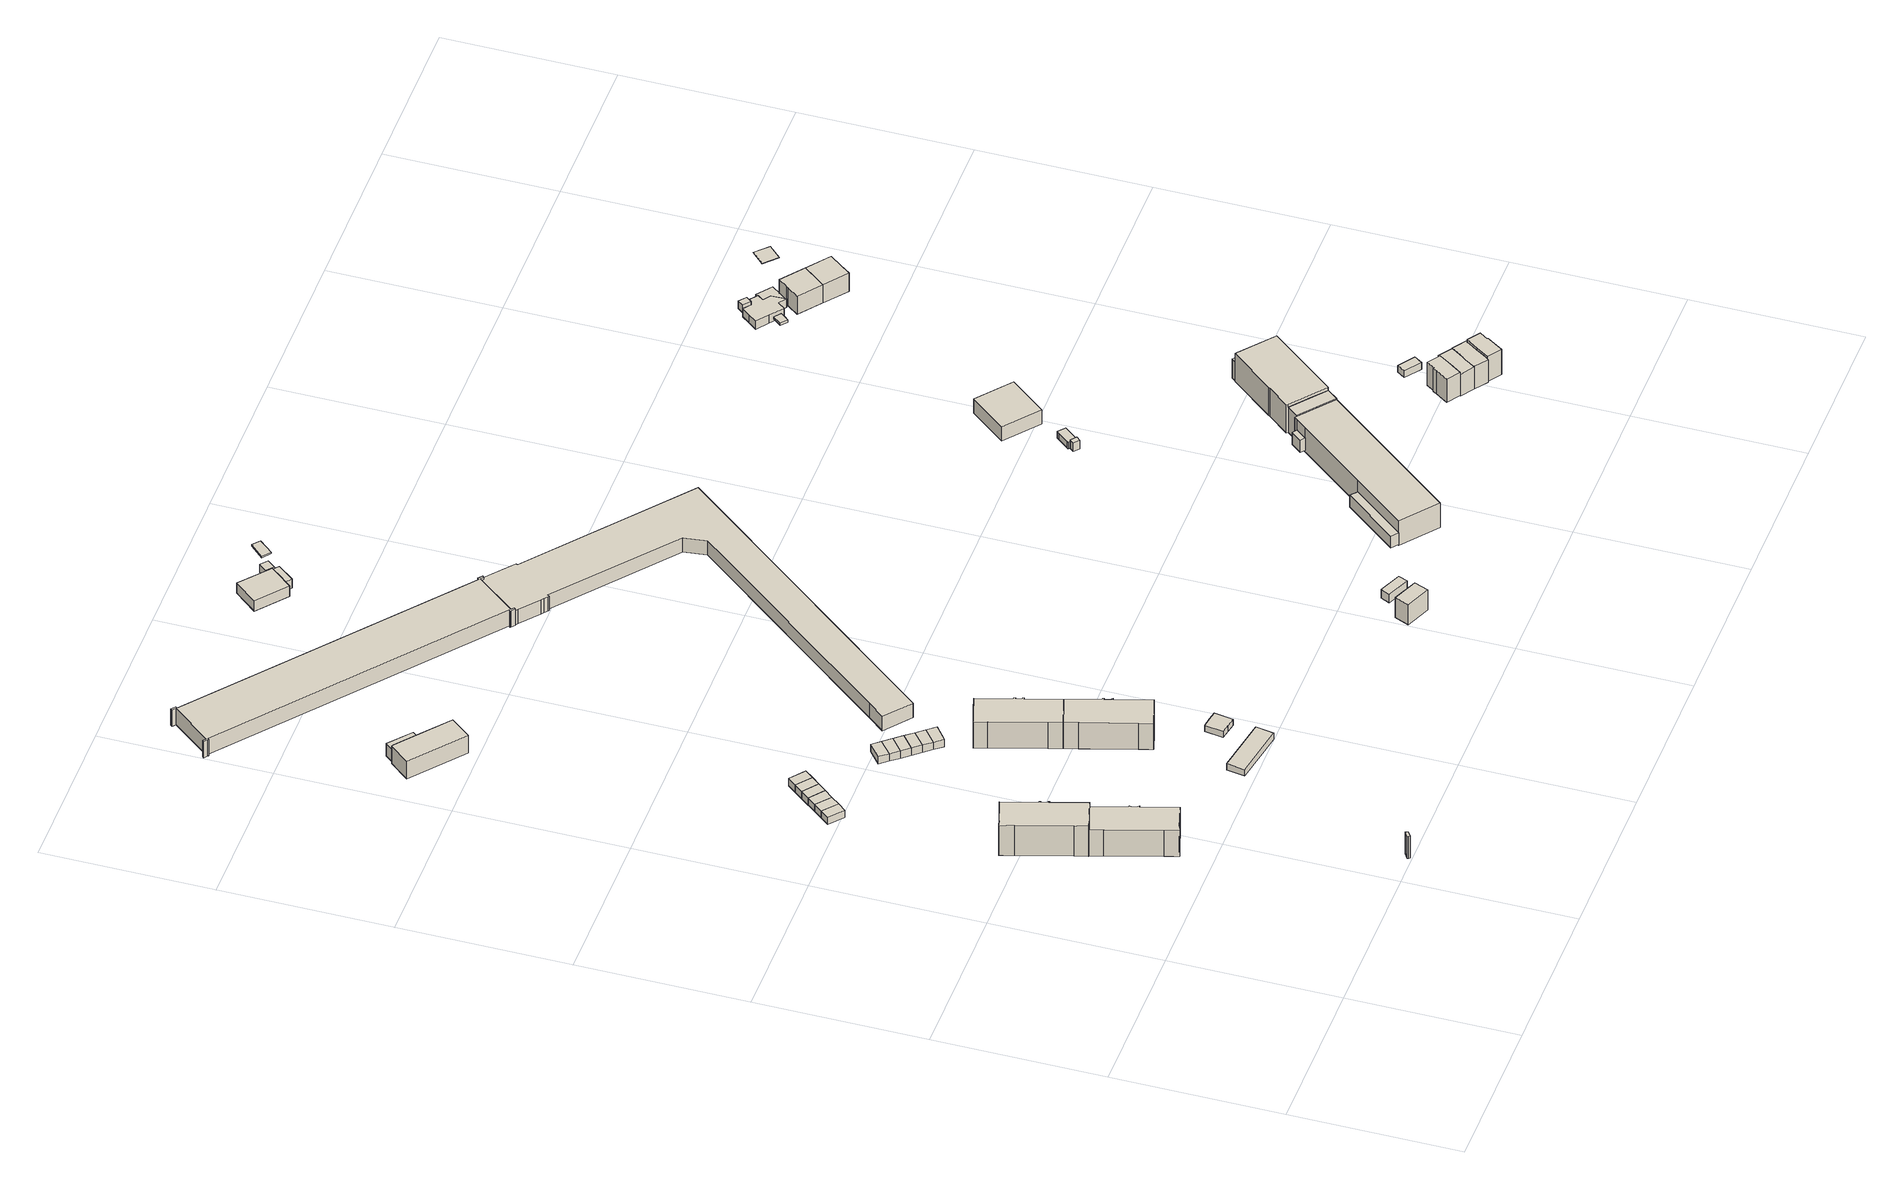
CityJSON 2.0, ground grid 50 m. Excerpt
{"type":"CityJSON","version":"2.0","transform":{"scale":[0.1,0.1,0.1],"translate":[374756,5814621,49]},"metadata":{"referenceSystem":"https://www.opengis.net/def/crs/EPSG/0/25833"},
"CityObjects":{
"building1":{"type":"Building","attributes":{"Gemeindeschluessel":"11000005","BezugspunktDach":"2200","function":"51009_1610","measuredHeight":7.59,"storeysAboveGround":0},"address":[{"country":"Germany","locality":"Berlin"}],"geometry":[{"type":"Solid","lod":"1","boundaries":[[[[0,1,2,3,4,5]],[[6,7,8,9,10,11]],[[6,11,5,4]],[[7,6,4,3]],[[8,7,3,2]],[[9,8,2,1]],[[10,9,1,0]],[[11,10,0,5]]]]}]},
"building2":{"type":"Building","attributes":{"Gemeindeschluessel":"11000005","BezugspunktDach":"2200","function":"31001_1010","measuredHeight":10.54,"storeysAboveGround":2},"address":[{"country":"Germany","locality":"Berlin","thoroughfareNumber":"19","thoroughfareName":"Am Waldkiefernweg"}],"geometry":[{"type":"Solid","lod":"1","boundaries":[[[[12,13,14,15,16,17,18,19,20,21,22,23,24,25,26,27,28,29]],[[30,31,32,33,34,35,36,37,38,39,40,41,42,43,44,45,46,47]],[[30,47,29,28]],[[31,30,28,27]],[[32,31,27,26]],[[33,32,26,25]],[[34,33,25,24]],[[35,34,24,23]],[[36,35,23,22]],[[37,36,22,21]],[[38,37,21,20]],[[39,38,20,19]],[[40,39,19,18]],[[41,40,18,17]],[[42,41,17,16]],[[43,42,16,15]],[[44,43,15,14]],[[45,44,14,13]],[[46,45,13,12]],[[47,46,12,29]]]]}]},
"building3":{"type":"Building","attributes":{"Gemeindeschluessel":"11000005","BezugspunktDach":"2200","function":"31001_1010","measuredHeight":10.46,"storeysAboveGround":2},"address":[{"country":"Germany","locality":"Berlin","thoroughfareNumber":"17","thoroughfareName":"Am Waldkiefernweg"}],"geometry":[{"type":"Solid","lod":"1","boundaries":[[[[48,49,50,51,52,53,54,55,56,57,58,59,60,61,62,63,64,65]],[[66,67,68,69,70,71,72,73,74,75,76,77,78,79,80,81,82,83]],[[66,83,65,64]],[[67,66,64,63]],[[68,67,63,62]],[[69,68,62,61]],[[70,69,61,60]],[[71,70,60,59]],[[72,71,59,58]],[[73,72,58,57]],[[74,73,57,56]],[[75,74,56,55]],[[76,75,55,54]],[[77,76,54,53]],[[78,77,53,52]],[[79,78,52,51]],[[80,79,51,50]],[[81,80,50,49]],[[82,81,49,48]],[[83,82,48,65]]]]}]},
"building4":{"type":"Building","attributes":{"Gemeindeschluessel":"11000005","BezugspunktDach":"2200","function":"51009_1610","measuredHeight":3,"storeysAboveGround":0},"address":[{"country":"Germany","locality":"Berlin"}],"geometry":[{"type":"Solid","lod":"1","boundaries":[[[[84,85,86,87,88,89]],[[90,91,92,93,94,95]],[[90,95,89,88]],[[91,90,88,87]],[[92,91,87,86]],[[93,92,86,85]],[[94,93,85,84]],[[95,94,84,89]]]]}]},
"building5":{"type":"Building","attributes":{"Gemeindeschluessel":"11000005","BezugspunktDach":"2200","function":"51009_1610","measuredHeight":7.8,"storeysAboveGround":0},"address":[{"country":"Germany","locality":"Berlin"}],"geometry":[{"type":"Solid","lod":"1","boundaries":[[[[96,97,98,99,100,101]],[[102,103,104,105,106,107]],[[102,107,101,100]],[[103,102,100,99]],[[104,103,99,98]],[[105,104,98,97]],[[106,105,97,96]],[[107,106,96,101]]]]}]},
"building6":{"type":"Building","attributes":{"Gemeindeschluessel":"11000005","BezugspunktDach":"2200","function":"31001_2463","measuredHeight":2.5,"storeysAboveGround":1},"address":[{"country":"Germany","locality":"Berlin","thoroughfareNumber":"15 (6)","thoroughfareName":"An den Parkbäumen"}],"geometry":[{"type":"Solid","lod":"1","boundaries":[[[[108,109,110,111]],[[112,113,114,115]],[[112,115,111,110]],[[113,112,110,109]],[[114,113,109,108]],[[115,114,108,111]]]]}]},
"building7":{"type":"Building","attributes":{"Gemeindeschluessel":"11000005","BezugspunktDach":"2200","function":"31001_2463","measuredHeight":2.55,"storeysAboveGround":1},"address":[{"country":"Germany","locality":"Berlin","thoroughfareNumber":"15 (5)","thoroughfareName":"An den Parkbäumen"}],"geometry":[{"type":"Solid","lod":"1","boundaries":[[[[109,116,117,110]],[[118,119,113,112]],[[118,112,110,117]],[[119,118,117,116]],[[113,119,116,109]],[[112,113,109,110]]]]}]},
"building8":{"type":"Building","attributes":{"Gemeindeschluessel":"11000005","BezugspunktDach":"2200","function":"31001_2463","measuredHeight":2.57,"storeysAboveGround":1},"address":[{"country":"Germany","locality":"Berlin","thoroughfareNumber":"15 (4)","thoroughfareName":"An den Parkbäumen"}],"geometry":[{"type":"Solid","lod":"1","boundaries":[[[[116,120,121,117]],[[122,123,119,118]],[[122,118,117,121]],[[123,122,121,120]],[[119,123,120,116]],[[118,119,116,117]]]]}]},
"building9":{"type":"Building","attributes":{"Gemeindeschluessel":"11000005","BezugspunktDach":"2200","function":"31001_2463","measuredHeight":2.59,"storeysAboveGround":1},"address":[{"country":"Germany","locality":"Berlin","thoroughfareNumber":"15 (3)","thoroughfareName":"An den Parkbäumen"}],"geometry":[{"type":"Solid","lod":"1","boundaries":[[[[120,124,125,121]],[[126,127,128,129]],[[126,129,121,125]],[[127,126,125,124]],[[128,127,124,120]],[[129,128,120,121]]]]}]},
"building10":{"type":"Building","attributes":{"Gemeindeschluessel":"11000005","BezugspunktDach":"2200","function":"31001_2463","measuredHeight":2.62,"storeysAboveGround":1},"address":[{"country":"Germany","locality":"Berlin","thoroughfareNumber":"15 (2)","thoroughfareName":"An den Parkbäumen"}],"geometry":[{"type":"Solid","lod":"1","boundaries":[[[[124,130,131,125]],[[132,133,127,126]],[[132,126,125,131]],[[133,132,131,130]],[[127,133,130,124]],[[126,127,124,125]]]]}]},
"building11":{"type":"Building","attributes":{"Gemeindeschluessel":"11000005","BezugspunktDach":"2200","function":"31001_2463","measuredHeight":2.6,"storeysAboveGround":1},"address":[{"country":"Germany","locality":"Berlin","thoroughfareNumber":"15 (1)","thoroughfareName":"An den Parkbäumen"}],"geometry":[{"type":"Solid","lod":"1","boundaries":[[[[130,134,135,131]],[[136,137,133,132]],[[136,132,131,135]],[[137,136,135,134]],[[133,137,134,130]],[[132,133,130,131]]]]}]},
"building12":{"type":"Building","attributes":{"Gemeindeschluessel":"11000005","BezugspunktDach":"2200","function":"31001_2200","measuredHeight":6.37,"storeysAboveGround":1},"address":[{"country":"Germany","locality":"Berlin","thoroughfareNumber":"182 (98)","thoroughfareName":"Kladower Damm"}],"geometry":[{"type":"Solid","lod":"1","boundaries":[[[[138,139,140,141,142,143]],[[144,145,146,147,148,149]],[[144,149,143,142]],[[145,144,142,141]],[[146,145,141,140]],[[147,146,140,139]],[[148,147,139,138]],[[149,148,138,143]]]]}]},
"building13":{"type":"Building","attributes":{"Gemeindeschluessel":"11000005","BezugspunktDach":"2200","function":"31001_2120","measuredHeight":4.33,"storeysAboveGround":1},"address":[{"country":"Germany","locality":"Berlin","thoroughfareNumber":"182 (99)","thoroughfareName":"Kladower Damm"}],"geometry":[{"type":"Solid","lod":"1","boundaries":[[[[150,151,152,153]],[[154,155,146,145]],[[154,145,153,152]],[[155,154,152,151]],[[146,155,151,150]],[[145,146,150,153]]]]}]},
"building14":{"type":"Building","attributes":{"Gemeindeschluessel":"11000005","BezugspunktDach":"2200","function":"31001_2463","measuredHeight":2.64,"storeysAboveGround":1},"address":[{"country":"Germany","locality":"Berlin","thoroughfareNumber":"24 (5)","thoroughfareName":"Am Waldkiefernweg"}],"geometry":[{"type":"Solid","lod":"1","boundaries":[[[[156,157,158,159]],[[160,161,162,163]],[[160,163,159,158]],[[161,160,158,157]],[[162,161,157,156]],[[163,162,156,159]]]]}]},
"building15":{"type":"Building","attributes":{"Gemeindeschluessel":"11000005","BezugspunktDach":"2200","function":"31001_2463","measuredHeight":2.61,"storeysAboveGround":1},"address":[{"country":"Germany","locality":"Berlin","thoroughfareNumber":"24 (4)","thoroughfareName":"Am Waldkiefernweg"}],"geometry":[{"type":"Solid","lod":"1","boundaries":[[[[164,165,157,156]],[[161,166,167,162]],[[161,162,156,157]],[[166,161,157,165]],[[167,166,165,164]],[[162,167,164,156]]]]}]},
"building16":{"type":"Building","attributes":{"Gemeindeschluessel":"11000005","BezugspunktDach":"2200","function":"31001_2463","measuredHeight":2.5,"storeysAboveGround":1},"address":[{"country":"Germany","locality":"Berlin","thoroughfareNumber":"22 (1)","thoroughfareName":"Am Waldkiefernweg"}],"geometry":[{"type":"Solid","lod":"1","boundaries":[[[[168,169,170,171,172]],[[173,174,175,176,177]],[[173,177,172,171]],[[174,173,171,170]],[[175,174,170,169]],[[176,175,169,168]],[[177,176,168,172]]]]}]},
"building17":{"type":"Building","attributes":{"Gemeindeschluessel":"11000005","BezugspunktDach":"2200","function":"31001_2463","measuredHeight":2.6,"storeysAboveGround":1},"address":[{"country":"Germany","locality":"Berlin","thoroughfareNumber":"24 (3)","thoroughfareName":"Am Waldkiefernweg"}],"geometry":[{"type":"Solid","lod":"1","boundaries":[[[[178,179,165,164]],[[166,180,181,167]],[[166,167,164,165]],[[180,166,165,179]],[[181,180,179,178]],[[167,181,178,164]]]]}]},
"building18":{"type":"Building","attributes":{"Gemeindeschluessel":"11000005","BezugspunktDach":"2200","function":"31001_2463","measuredHeight":2.65,"storeysAboveGround":1},"address":[{"country":"Germany","locality":"Berlin","thoroughfareNumber":"24 (2)","thoroughfareName":"Am Waldkiefernweg"}],"geometry":[{"type":"Solid","lod":"1","boundaries":[[[[182,183,179,178]],[[180,184,185,181]],[[180,181,178,179]],[[184,180,179,183]],[[185,184,183,182]],[[181,185,182,178]]]]}]},
"building19":{"type":"Building","attributes":{"Gemeindeschluessel":"11000005","BezugspunktDach":"2200","function":"31001_2463","measuredHeight":2.6,"storeysAboveGround":1},"address":[{"country":"Germany","locality":"Berlin","thoroughfareNumber":"24 (1)","thoroughfareName":"Am Waldkiefernweg"}],"geometry":[{"type":"Solid","lod":"1","boundaries":[[[[186,187,183,182]],[[184,188,189,185]],[[184,185,182,183]],[[188,184,183,187]],[[189,188,187,186]],[[185,189,186,182]]]]}]},
"building20":{"type":"Building","attributes":{"Gemeindeschluessel":"11000005","BezugspunktDach":"2200","function":"31001_2463","measuredHeight":2.63,"storeysAboveGround":1},"address":[{"country":"Germany","locality":"Berlin","thoroughfareNumber":"24 (6)","thoroughfareName":"Am Waldkiefernweg"}],"geometry":[{"type":"Solid","lod":"1","boundaries":[[[[190,191,187,186]],[[188,192,193,189]],[[188,189,186,187]],[[192,188,187,191]],[[193,192,191,190]],[[189,193,190,186]]]]}]},
"building21":{"type":"Building","attributes":{"Gemeindeschluessel":"11000005","BezugspunktDach":"2200","function":"31001_1010","measuredHeight":10.61,"storeysAboveGround":2},"address":[{"country":"Germany","locality":"Berlin","thoroughfareNumber":"24","thoroughfareName":"Am Waldkiefernweg"}],"geometry":[{"type":"Solid","lod":"1","boundaries":[[[[194,195,196,197,198,199,200,201,202,203,204,205,206,207,208,209,210,211]],[[212,213,214,215,216,217,218,219,220,221,222,223,224,225,226,227,228,229]],[[212,229,211,210]],[[213,212,210,209]],[[214,213,209,208]],[[215,214,208,207]],[[216,215,207,206]],[[217,216,206,205]],[[218,217,205,204]],[[219,218,204,203]],[[220,219,203,202]],[[221,220,202,201]],[[222,221,201,200]],[[223,222,200,199]],[[224,223,199,198]],[[225,224,198,197]],[[226,225,197,196]],[[227,226,196,195]],[[228,227,195,194]],[[229,228,194,211]]]]}]},
"building22":{"type":"Building","attributes":{"Gemeindeschluessel":"11000005","BezugspunktDach":"2200","function":"31001_1010","measuredHeight":10.56,"storeysAboveGround":2},"address":[{"country":"Germany","locality":"Berlin","thoroughfareNumber":"22","thoroughfareName":"Am Waldkiefernweg"}],"geometry":[{"type":"Solid","lod":"1","boundaries":[[[[230,231,232,233,234,235,236,237,238,239,240,241,242,243,199,198,197,196]],[[225,224,223,244,245,246,247,248,249,250,251,252,253,254,255,256,257,226]],[[225,226,196,197]],[[224,225,197,198]],[[223,224,198,199]],[[244,223,199,243]],[[245,244,243,242]],[[246,245,242,241]],[[247,246,241,240]],[[248,247,240,239]],[[249,248,239,238]],[[250,249,238,237]],[[251,250,237,236]],[[252,251,236,235]],[[253,252,235,234]],[[254,253,234,233]],[[255,254,233,232]],[[256,255,232,231]],[[257,256,231,230]],[[226,257,230,196]]]]}]},
"building23":{"type":"Building","attributes":{"Gemeindeschluessel":"11000005","BezugspunktDach":"2200","function":"31001_2463","measuredHeight":2.46,"storeysAboveGround":1},"address":[{"country":"Germany","locality":"Berlin","thoroughfareNumber":"22 (2)","thoroughfareName":"Am Waldkiefernweg"}],"geometry":[{"type":"Solid","lod":"1","boundaries":[[[[258,259,260,261,262,263]],[[264,265,266,267,268,269]],[[264,269,263,262]],[[265,264,262,261]],[[266,265,261,260]],[[267,266,260,259]],[[268,267,259,258]],[[269,268,258,263]]]]}]},
"building24":{"type":"Building","attributes":{"Gemeindeschluessel":"11000005","BezugspunktDach":"2200","function":"51009_1610","measuredHeight":7.56,"storeysAboveGround":0},"address":[{"country":"Germany","locality":"Berlin"}],"geometry":[{"type":"Solid","lod":"1","boundaries":[[[[270,271,272,273,274,275]],[[276,277,278,279,280,281]],[[276,281,275,274]],[[277,276,274,273]],[[278,277,273,272]],[[279,278,272,271]],[[280,279,271,270]],[[281,280,270,275]]]]}]},
"building25":{"type":"Building","attributes":{"Gemeindeschluessel":"11000005","BezugspunktDach":"2200","function":"51009_1610","measuredHeight":7.81,"storeysAboveGround":0},"address":[{"country":"Germany","locality":"Berlin"}],"geometry":[{"type":"Solid","lod":"1","boundaries":[[[[282,283,284,285,286,287]],[[288,289,290,291,292,293]],[[288,293,287,286]],[[289,288,286,285]],[[290,289,285,284]],[[291,290,284,283]],[[292,291,283,282]],[[293,292,282,287]]]]}]},
"building26":{"type":"Building","attributes":{"Gemeindeschluessel":"11000005","BezugspunktDach":"2200","function":"31001_2463","measuredHeight":5.67,"storeysAboveGround":1},"address":[{"country":"Germany","locality":"Berlin","thoroughfareNumber":"182 (29)","thoroughfareName":"Kladower Damm"}],"geometry":[{"type":"Solid","lod":"1","boundaries":[[[[294,295,296,297,298,299,300,301,302,303,304,305,306,307,308,309,310,311,312,313,314,315]],[[316,317,318,319,320,321,322,323,324,325,326,327,328,329,330,331,332,333,334,335,336,337]],[[316,337,315,314]],[[317,316,314,313]],[[318,317,313,312]],[[319,318,312,311]],[[320,319,311,310]],[[321,320,310,309]],[[322,321,309,308]],[[323,322,308,307]],[[324,323,307,306]],[[325,324,306,305]],[[326,325,305,304]],[[327,326,304,303]],[[328,327,303,302]],[[329,328,302,301]],[[330,329,301,300]],[[331,330,300,299]],[[332,331,299,298]],[[333,332,298,297]],[[334,333,297,296]],[[335,334,296,295]],[[336,335,295,294]],[[337,336,294,315]]]]}]},
"building27":{"type":"Building","attributes":{"Gemeindeschluessel":"11000005","BezugspunktDach":"2200","function":"31001_2463","measuredHeight":6.94,"storeysAboveGround":1},"address":[{"country":"Germany","locality":"Berlin","thoroughfareNumber":"182 (39)","thoroughfareName":"Kladower Damm"}],"geometry":[{"type":"Solid","lod":"1","boundaries":[[[[338,339,340,341]],[[342,343,344,345]],[[342,345,341,340]],[[343,342,340,339]],[[344,343,339,338]],[[345,344,338,341]]]]}]},
"building28":{"type":"Building","attributes":{"Gemeindeschluessel":"11000005","BezugspunktDach":"2200","function":"31001_2463","measuredHeight":4.99,"storeysAboveGround":1},"address":[{"country":"Germany","locality":"Berlin","thoroughfareNumber":"182 (28)","thoroughfareName":"Kladower Damm"}],"geometry":[{"type":"Solid","lod":"1","boundaries":[[[[346,347,348,349,350,351,352,353,354,355,356,357,358,359,360,361,362,363,364,365,366]],[[367,368,369,370,371,372,373,374,375,376,377,378,379,380,381,382,383,384,385,386,387]],[[367,387,366,365]],[[368,367,365,364]],[[369,368,364,363]],[[370,369,363,362]],[[371,370,362,361]],[[372,371,361,360]],[[373,372,360,359]],[[374,373,359,358]],[[375,374,358,357]],[[376,375,357,356]],[[377,376,356,355]],[[378,377,355,354]],[[379,378,354,353]],[[380,379,353,352]],[[381,380,352,351]],[[382,381,351,350]],[[383,382,350,349]],[[384,383,349,348]],[[385,384,348,347]],[[386,385,347,346]],[[387,386,346,366]]]]}]},
"building29":{"type":"Building","attributes":{"Gemeindeschluessel":"11000005","function":"31001_1010"},"address":[{"country":"Germany","locality":"Berlin","thoroughfareNumber":"220","thoroughfareName":"Kladower Damm"}],"children":["building29-1","building29-2"]},
"building29-1":{"type":"BuildingPart","attributes":{"BezugspunktDach":"2200","measuredHeight":4.05,"storeysAboveGround":1},"parents":["building29"],"geometry":[{"type":"MultiSurface","lod":"1","boundaries":[[[388,389,390,391,392,393]],[[394,395,396,397,398,399]],[[394,399,393,392]],[[395,394,392,391]],[[400,401,391,390]],[[397,396,390,389],[397,402,400,396]],[[398,397,389,388]],[[399,398,388,393]],[[396,395,401,400]],[[400,402,397,396]]]}]},
"building29-2":{"type":"BuildingPart","attributes":{"BezugspunktDach":"2200","measuredHeight":3.25,"storeysAboveGround":1},"parents":["building29"],"geometry":[{"type":"MultiSurface","lod":"1","boundaries":[[[403,404,405,406,401,402]],[[395,407,408,409,410,397]],[[407,395,401,406]],[[408,407,406,405]],[[409,408,405,404]],[[410,409,404,403]],[[397,410,403,402]],[[395,396,400,401]],[[397,402,400,396]]]}]},
"building30":{"type":"Building","attributes":{"Gemeindeschluessel":"11000005","BezugspunktDach":"2200","function":"31001_2520","measuredHeight":3.02,"storeysAboveGround":1},"address":[{"country":"Germany","locality":"Berlin","thoroughfareNumber":"182 (38)","thoroughfareName":"Kladower Damm"}],"geometry":[{"type":"Solid","lod":"1","boundaries":[[[[411,412,413,414]],[[415,416,417,418]],[[415,418,414,413]],[[416,415,413,412]],[[417,416,412,411]],[[418,417,411,414]]]]}]},
"building31":{"type":"Building","attributes":{"Gemeindeschluessel":"11000005","BezugspunktDach":"2200","function":"51009_1610","measuredHeight":2.79,"storeysAboveGround":0},"address":[{"country":"Germany","locality":"Berlin"}],"geometry":[{"type":"Solid","lod":"1","boundaries":[[[[419,420,421,422]],[[423,424,425,426]],[[423,426,422,421]],[[424,423,421,420]],[[425,424,420,419]],[[426,425,419,422]]]]}]},
"building32":{"type":"Building","attributes":{"Gemeindeschluessel":"11000005","BezugspunktDach":"2200","function":"31001_1000","measuredHeight":2.78,"storeysAboveGround":1},"address":[{"country":"Germany","locality":"Berlin","thoroughfareNumber":"220 (1)","thoroughfareName":"Kladower Damm"}],"geometry":[{"type":"Solid","lod":"1","boundaries":[[[[420,427,428,421]],[[429,430,424,423]],[[429,423,421,428]],[[430,429,428,427]],[[424,430,427,420]],[[423,424,420,421]]]]}]},
"building33":{"type":"Building","attributes":{"Gemeindeschluessel":"11000005","BezugspunktDach":"2200","function":"31001_1000","measuredHeight":0.417,"storeysAboveGround":1},"address":[{"country":"Germany","locality":"Berlin","thoroughfareNumber":"220 (2)","thoroughfareName":"Kladower Damm"}],"geometry":[{"type":"Solid","lod":"1","boundaries":[[[[431,432,433,434]],[[435,436,437,438]],[[435,438,434,433]],[[436,435,433,432]],[[437,436,432,431]],[[438,437,431,434]]]]}]},
"building34":{"type":"Building","attributes":{"Gemeindeschluessel":"11000005","BezugspunktDach":"2200","function":"51009_1610","measuredHeight":4.13,"storeysAboveGround":0},"address":[{"country":"Germany","locality":"Berlin"}],"geometry":[{"type":"Solid","lod":"1","boundaries":[[[[439,440,441,442]],[[443,444,445,446]],[[443,446,442,441]],[[444,443,441,440]],[[445,444,440,439]],[[446,445,439,442]]]]}]},
"building35":{"type":"Building","attributes":{"Gemeindeschluessel":"11000005","function":"31001_3051"},"address":[{"country":"Germany","locality":"Berlin","thoroughfareNumber":"182 (23)","thoroughfareName":"Kladower Damm"}],"children":["building35-1","building35-2","building35-3"]},
"building35-1":{"type":"BuildingPart","attributes":{"BezugspunktDach":"2200","measuredHeight":8.66,"storeysAboveGround":2},"parents":["building35"],"geometry":[{"type":"MultiSurface","lod":"1","boundaries":[[[447,448,449,450,451,452,453,454,455]],[[456,457,458,459,460,461,462,463,464]],[[456,464,455,454]],[[457,456,454,453]],[[458,457,453,452]],[[459,458,452,451]],[[460,459,451,450]],[[462,461,449,448]],[[463,462,448,447]],[[464,463,447,455]],[[461,465,466,467,449]],[[460,450,467,466]]]}]},
"building35-2":{"type":"BuildingPart","attributes":{"BezugspunktDach":"2200","measuredHeight":9.92,"storeysAboveGround":2},"parents":["building35"],"geometry":[{"type":"MultiSurface","lod":"1","boundaries":[[[468,469,470,471,472,473,474,475,476,477]],[[478,479,480,481,482,483,484,485,486,487]],[[478,487,477,476]],[[479,478,476,475]],[[480,479,475,474]],[[481,480,474,473]],[[482,481,473,472]],[[483,482,472,471]],[[484,483,471,470]],[[485,484,470,469]],[[488,489,490,491,485,469,468],[490,489,492,485]],[[487,486,468,477]],[[486,491,490,489,488]],[[489,490,485,492]]]}]},
"building35-3":{"type":"BuildingPart","attributes":{"BezugspunktDach":"2200","measuredHeight":11.47,"storeysAboveGround":2},"parents":["building35"],"geometry":[{"type":"MultiSurface","lod":"1","boundaries":[[[493,494,492,489,488,495]],[[486,490,485,461,466,460]],[[486,460,495,488]],[[461,485,492,494]],[[467,449,494,493]],[[450,467,466,493,495]],[[490,486,488,489]],[[485,490,489,492]],[[466,461,449,467]],[[460,466,467,450]]]}]},
"building36":{"type":"Building","attributes":{"Gemeindeschluessel":"11000005","BezugspunktDach":"2200","function":"31001_2463","measuredHeight":3,"storeysAboveGround":1},"address":[{"country":"Germany","locality":"Berlin","thoroughfareNumber":"182 (77)","thoroughfareName":"Kladower Damm"}],"geometry":[{"type":"Solid","lod":"1","boundaries":[[[[496,497,498,499]],[[500,501,502,503]],[[500,503,499,498]],[[501,500,498,497]],[[502,501,497,496]],[[503,502,496,499]]]]}]},
"building37":{"type":"Building","attributes":{"Gemeindeschluessel":"11000005","BezugspunktDach":"2200","function":"51009_1610","measuredHeight":4.24,"storeysAboveGround":0},"address":[{"country":"Germany","locality":"Berlin"}],"geometry":[{"type":"Solid","lod":"1","boundaries":[[[[504,505,506,507]],[[508,509,510,511]],[[508,511,507,506]],[[509,508,506,505]],[[510,509,505,504]],[[511,510,504,507]]]]}]},
"building38":{"type":"Building","attributes":{"Gemeindeschluessel":"11000005","BezugspunktDach":"2200","function":"31001_2463","measuredHeight":2.32,"storeysAboveGround":1},"address":[{"country":"Germany","locality":"Berlin","thoroughfareNumber":"182 (78)","thoroughfareName":"Kladower Damm"}],"geometry":[{"type":"Solid","lod":"1","boundaries":[[[[512,513,514,515,516,517]],[[518,519,520,521,522,523]],[[518,523,517,516]],[[519,518,516,515]],[[520,519,515,514]],[[521,520,514,513]],[[522,521,513,512]],[[523,522,512,517]]]]}]},
"building39":{"type":"Building","attributes":{"Gemeindeschluessel":"11000005","BezugspunktDach":"2200","function":"31001_1010","measuredHeight":6.15,"storeysAboveGround":1},"address":[{"country":"Germany","locality":"Berlin","thoroughfareNumber":"182 (79)","thoroughfareName":"Kladower Damm"}],"geometry":[{"type":"Solid","lod":"1","boundaries":[[[[524,525,526,527]],[[528,529,530,531]],[[528,531,527,526]],[[529,528,526,525]],[[530,529,525,524]],[[531,530,524,527]]]]}]},
"building40":{"type":"Building","attributes":{"Gemeindeschluessel":"11000005","function":"31001_1010"},"address":[{"country":"Germany","locality":"Berlin","thoroughfareNumber":"13","thoroughfareName":"James-Cook-Straße"}],"children":["building40-1","building40-2"]},
"building40-1":{"type":"BuildingPart","attributes":{"BezugspunktDach":"2200","measuredHeight":8.88,"storeysAboveGround":2},"parents":["building40"],"geometry":[{"type":"MultiSurface","lod":"1","boundaries":[[[532,533,534,535,536,537,538,539]],[[540,541,542,543,544,545,546,547]],[[540,547,539,538]],[[540,538,548,549,541]],[[543,542,536,535]],[[544,543,535,534]],[[545,544,534,533]],[[546,545,533,532]],[[547,546,532,539]],[[541,549,548,537]],[[542,541,537,536]]]}]},
"building40-2":{"type":"BuildingPart","attributes":{"BezugspunktDach":"2200","measuredHeight":9.54,"storeysAboveGround":2},"parents":["building40"],"geometry":[{"type":"MultiSurface","lod":"1","boundaries":[[[550,551,552,553,554,555,556,557]],[[558,559,560,561,542,549,540,562]],[[558,562,557,556]],[[559,558,556,555]],[[560,559,555,554]],[[561,560,554,553]],[[542,561,553,552]],[[548,537,536,542,552,551]],[[540,538,548,549,551,550]],[[562,540,550,557]],[[549,541,537,548]],[[541,542,536,537]],[[548,538,540,549]]]}]},
"building41":{"type":"Building","attributes":{"Gemeindeschluessel":"11000005","BezugspunktDach":"2200","function":"51009_1610","measuredHeight":6.83,"storeysAboveGround":0},"address":[{"country":"Germany","locality":"Berlin"}],"geometry":[{"type":"Solid","lod":"1","boundaries":[[[[563,564,565,566,567]],[[568,569,570,571,572]],[[568,572,567,566]],[[569,568,566,565]],[[570,569,565,564]],[[571,570,564,563]],[[572,571,563,567]]]]}]},
"building42":{"type":"Building","attributes":{"Gemeindeschluessel":"11000005","function":"31001_1010"},"address":[{"country":"Germany","locality":"Berlin","thoroughfareNumber":"11","thoroughfareName":"James-Cook-Straße"}],"children":["building42-1","building42-2"]},
"building42-1":{"type":"BuildingPart","attributes":{"BezugspunktDach":"2200","measuredHeight":9.7,"storeysAboveGround":2},"parents":["building42"],"geometry":[{"type":"MultiSurface","lod":"1","boundaries":[[[573,574,575,576,577,578,579,580,581,582]],[[583,584,544,585,586,587,588,589,590,546]],[[583,546,582,581]],[[584,583,581,580]],[[544,584,580,579]],[[585,544,579,578]],[[586,585,578,577]],[[590,589,574,573]],[[546,590,573,582]],[[587,586,577,576]],[[588,591,592,575]],[[593,587,576,592,591]],[[589,588,575,574]]]}]},
"building42-2":{"type":"BuildingPart","attributes":{"BezugspunktDach":"2200","measuredHeight":10.3,"storeysAboveGround":2},"parents":["building42"],"geometry":[{"type":"MultiSurface","lod":"1","boundaries":[[[594,595,596,597,598,599,600,601]],[[591,586,602,603,604,605,606,589]],[[592,575,574,601,600]],[[591,589,588]],[[577,576,592,591,600,599]],[[602,586,599,598]],[[603,602,598,597]],[[604,603,597,596]],[[605,604,596,595]],[[606,605,595,594]],[[589,606,594,601]],[[591,588,575,592]],[[588,589,574,575]],[[586,587,576,577]],[[591,592,576,587]]]}]},
"building43":{"type":"Building","attributes":{"Gemeindeschluessel":"11000005","BezugspunktDach":"2200","function":"31001_2463","measuredHeight":2.22,"storeysAboveGround":1},"address":[{"country":"Germany","locality":"Berlin","thoroughfareNumber":"13 (1)","thoroughfareName":"James-Cook-Straße"}],"geometry":[{"type":"Solid","lod":"1","boundaries":[[[[607,608,609,610]],[[611,612,613,614]],[[611,614,610,609]],[[612,611,609,608]],[[613,612,608,607]],[[614,613,607,610]]]]}]},
"building44":{"type":"Building","attributes":{"Gemeindeschluessel":"11000005","BezugspunktDach":"2200","function":"31001_1000","measuredHeight":0.792,"storeysAboveGround":1},"address":[{"country":"Germany","locality":"Berlin","thoroughfareNumber":"182 (82)","thoroughfareName":"Kladower Damm"}],"geometry":[{"type":"Solid","lod":"1","boundaries":[[[[615,616,617,618,619]],[[620,621,622,623,624]],[[620,624,619,618]],[[621,620,618,617]],[[622,621,617,616]],[[623,622,616,615]],[[624,623,615,619]]]]}]},
"building45":{"type":"Building","attributes":{"Gemeindeschluessel":"11000005","BezugspunktDach":"2200","function":"31001_1000","measuredHeight":5.9,"storeysAboveGround":1},"address":[{"country":"Germany","locality":"Berlin","thoroughfareNumber":"182 (83)","thoroughfareName":"Kladower Damm"}],"geometry":[{"type":"Solid","lod":"1","boundaries":[[[[625,626,627,628,629,630,631,632,633,634,635,636,637]],[[638,639,640,641,642,643,644,645,646,647,648,649,650]],[[638,650,637,636]],[[639,638,636,635]],[[640,639,635,634]],[[641,640,634,633]],[[642,641,633,632]],[[643,642,632,631]],[[644,643,631,630]],[[645,644,630,629]],[[646,645,629,628]],[[647,646,628,627]],[[648,647,627,626]],[[649,648,626,625]],[[650,649,625,637]]]]}]},
"building46":{"type":"Building","attributes":{"Gemeindeschluessel":"11000005","BezugspunktDach":"2200","function":"51009_1610","measuredHeight":2.69,"storeysAboveGround":0},"address":[{"country":"Germany","locality":"Berlin"}],"geometry":[{"type":"Solid","lod":"1","boundaries":[[[[651,652,653,654]],[[655,656,657,658]],[[655,658,654,653]],[[656,655,653,652]],[[657,656,652,651]],[[658,657,651,654]]]]}]},
"building47":{"type":"Building","attributes":{"Gemeindeschluessel":"11000005","BezugspunktDach":"2200","function":"31001_1010","measuredHeight":8.4,"storeysAboveGround":1},"address":[{"country":"Germany","locality":"Berlin","thoroughfareNumber":"182 (81)","thoroughfareName":"Kladower Damm"}],"geometry":[{"type":"Solid","lod":"1","boundaries":[[[[659,660,661,662,663,664,665]],[[666,667,668,669,670,671,672]],[[666,672,665,664]],[[667,666,664,663]],[[668,667,663,662]],[[669,668,662,661]],[[670,669,661,660]],[[671,670,660,659]],[[672,671,659,665]]]]}]},
"building48":{"type":"Building","attributes":{"Gemeindeschluessel":"11000005","BezugspunktDach":"2200","function":"51009_1610","measuredHeight":1.36,"storeysAboveGround":0},"address":[{"country":"Germany","locality":"Berlin"}],"geometry":[{"type":"Solid","lod":"1","boundaries":[[[[673,674,675,676,677,678,679]],[[680,681,682,683,684,685,686]],[[680,686,679,678]],[[681,680,678,677]],[[682,681,677,676]],[[683,682,676,675]],[[684,683,675,674]],[[685,684,674,673]],[[686,685,673,679]]]]}]},
"building49":{"type":"Building","attributes":{"Gemeindeschluessel":"11000005","BezugspunktDach":"2200","function":"31001_1010","measuredHeight":8.46,"storeysAboveGround":1},"address":[{"country":"Germany","locality":"Berlin","thoroughfareNumber":"182 (80)","thoroughfareName":"Kladower Damm"}],"geometry":[{"type":"Solid","lod":"1","boundaries":[[[[687,688,689,661,660,659]],[[690,691,692,693,694,695]],[[690,695,659,660]],[[691,690,660,661]],[[692,691,661,689]],[[693,692,689,688]],[[694,693,688,687]],[[695,694,687,659]]]]}]},
"building50":{"type":"Building","attributes":{"Gemeindeschluessel":"11000005","BezugspunktDach":"2200","function":"51009_1610","measuredHeight":0.454,"storeysAboveGround":0},"address":[{"country":"Germany","locality":"Berlin"}],"geometry":[{"type":"Solid","lod":"1","boundaries":[[[[696,697,698,699,700]],[[701,702,703,704,705]],[[701,705,700,699]],[[702,701,699,698]],[[703,702,698,697]],[[704,703,697,696]],[[705,704,696,700]]]]}]},
"building51":{"type":"Building","attributes":{"Gemeindeschluessel":"11000005","BezugspunktDach":"2200","function":"31001_2463","measuredHeight":0.08,"storeysAboveGround":1},"address":[{"country":"Germany","locality":"Berlin","thoroughfareNumber":"182 (84)","thoroughfareName":"Kladower Damm"}],"geometry":[{"type":"Solid","lod":"1","boundaries":[[[[706,707,708,709]],[[710,711,712,713]],[[710,713,709,708]],[[711,710,708,707]],[[712,711,707,706]],[[713,712,706,709]]]]}]}
},
"vertices":[
[579,4,97],[581,0,97],[598,11,97],[596,14,97],[594,18,97],[577,7,97],[594,18,21],[596,14,21],[598,11,21],[581,0,21],[579,4,21],[577,7,21],
[327,861,116],[338,823,116],[356,828,116],[384,837,116],[430,851,116],[398,953,116],[402,954,116],[401,957,116],[397,956,116],[391,976,116],[395,977,116],[394,980,116],[390,979,116],[359,1081,116],[313,1067,116],[285,1058,116],[268,1053,116],[279,1014,116],[268,1053,10],[285,1058,10],[313,1067,10],[359,1081,10],[390,979,10],[394,980,10],[395,977,10],[391,976,10],[397,956,10],[401,957,10],[402,954,10],[398,953,10],[430,851,10],[384,837,10],[356,828,10],[338,823,10],[327,861,10],[279,1014,10],
[350,785,102],[398,631,102],[410,592,102],[427,598,102],[455,606,102],[501,620,102],[469,723,102],[473,724,102],[471,728,102],[468,727,102],[462,746,102],[465,747,102],[464,751,102],[461,750,102],[430,851,102],[384,837,102],[356,828,102],[338,823,102],[356,828,11],[384,837,11],[430,851,11],[461,750,11],[464,751,11],[465,747,11],[462,746,11],[468,727,11],[471,728,11],[473,724,11],[469,723,11],[501,620,11],[455,606,11],[427,598,11],[410,592,11],[398,631,11],[350,785,11],[338,823,11],
[397,956,42],[401,957,42],[405,959,42],[399,978,42],[395,977,42],[391,976,42],[395,977,12],[399,978,12],[405,959,12],[401,957,12],[397,956,12],[391,976,12],
[468,727,90],[471,728,90],[475,729,90],[470,748,90],[465,747,90],[462,746,90],[465,747,12],[470,748,12],[475,729,12],[471,728,12],[468,727,12],[462,746,12],
[290,1492,35],[310,1516,35],[268,1551,35],[248,1526,35],[268,1551,10],[310,1516,10],[290,1492,10],[248,1526,10],
[330,1541,35],[288,1576,35],[288,1576,10],[330,1541,10],
[351,1566,35],[308,1600,35],[308,1600,10],[351,1566,10],
[371,1591,35],[328,1625,35],[328,1625,9],[371,1591,9],[351,1566,9],[308,1600,9],
[391,1615,35],[348,1650,35],[348,1650,9],[391,1615,9],
[411,1640,35],[368,1675,35],[368,1675,9],[411,1640,9],
[240,2532,66],[288,2590,66],[207,2656,66],[141,2710,66],[137,2713,66],[89,2655,66],[137,2713,3],[141,2710,3],[207,2656,3],[288,2590,3],[240,2532,3],[89,2655,3],
[207,2656,46],[229,2683,46],[163,2737,46],[141,2710,46],[163,2737,3],[229,2683,3],
[546,1450,35],[588,1485,35],[568,1509,35],[526,1474,35],[568,1509,9],[588,1485,9],[546,1450,9],[526,1474,9],
[566,1425,35],[609,1460,35],[609,1460,9],[566,1425,9],
[938,498,37],[943,525,37],[948,551,37],[781,579,37],[772,525,37],[781,579,15],[948,551,15],[943,525,15],[938,498,15],[772,525,15],
[586,1401,35],[629,1436,35],[629,1436,9],[586,1401,9],
[607,1377,35],[649,1411,35],[649,1411,9],[607,1377,9],
[627,1352,35],[669,1387,35],[669,1387,9],[627,1352,9],
[647,1328,35],[690,1362,35],[690,1362,9],[647,1328,9],
[680,1216,99],[727,1062,99],[739,1024,99],[756,1029,99],[785,1038,99],[830,1052,99],[799,1152,99],[803,1154,99],[801,1157,99],[798,1156,99],[792,1175,99],[796,1176,99],[794,1180,99],[791,1179,99],[759,1281,99],[714,1268,99],[685,1259,99],[668,1254,99],[685,1259,7],[714,1268,7],[759,1281,7],[791,1179,7],[794,1180,7],[796,1176,7],[792,1175,7],[798,1156,7],[801,1157,7],[803,1154,7],[799,1152,7],[830,1052,7],[785,1038,7],[756,1029,7],[739,1024,7],[727,1062,7],[680,1216,7],[668,1254,7],
[751,985,99],[798,831,99],[810,793,99],[827,798,99],[856,807,99],[902,821,99],[869,926,99],[873,927,99],[871,931,99],[868,930,99],[862,949,99],[866,950,99],[864,954,99],[861,953,99],[861,953,7],[864,954,7],[866,950,7],[862,949,7],[868,930,7],[871,931,7],[873,927,7],[869,926,7],[902,821,7],[856,807,7],[827,798,7],[810,793,7],[798,831,7],[751,985,7],
[932,624,36],[960,619,36],[969,674,36],[941,679,36],[913,683,36],[904,629,36],[913,683,15],[941,679,15],[969,674,15],[960,619,15],[932,624,15],[904,629,15],
[798,1156,84],[801,1157,84],[806,1159,84],[800,1178,84],[796,1176,84],[792,1175,84],[796,1176,9],[800,1178,9],[806,1159,9],[801,1157,9],[798,1156,9],[792,1175,9],
[868,930,87],[871,931,87],[876,932,87],[870,951,87],[866,950,87],[862,949,87],[866,950,9],[870,951,9],[876,932,9],[871,931,9],[868,930,9],[862,949,9],
[14,3189,62],[16,3187,62],[20,3192,62],[766,2586,62],[762,2581,62],[764,2579,62],[774,2571,62],[778,2576,62],[770,2583,62],[863,2698,62],[872,2691,62],[876,2696,62],[864,2705,62],[860,2701,62],[113,3307,62],[117,3312,62],[105,3322,62],[101,3317,62],[110,3309,62],[17,3194,62],[8,3202,62],[4,3197,62],[8,3202,5],[17,3194,5],[110,3309,5],[101,3317,5],[105,3322,5],[117,3312,5],[113,3307,5],[860,2701,5],[864,2705,5],[876,2696,5],[872,2691,5],[863,2698,5],[770,2583,5],[778,2576,5],[774,2571,5],[764,2579,5],[762,2581,5],[766,2586,5],[20,3192,5],[16,3187,5],[14,3189,5],[4,3197,5],
[1537,258,113],[1555,300,113],[1481,331,113],[1463,289,113],[1481,331,43],[1555,300,43],[1537,258,43],[1463,289,43],
[739,1445,56],[1403,2261,56],[955,2624,56],[958,2628,56],[946,2638,56],[876,2696,56],[872,2691,56],[863,2698,56],[770,2583,56],[778,2576,56],[774,2571,56],[782,2565,56],[838,2519,56],[846,2513,56],[855,2505,56],[858,2503,56],[862,2508,56],[1195,2237,56],[1203,2170,56],[702,1555,56],[662,1506,56],[702,1555,6],[1203,2170,6],[1195,2237,6],[862,2508,6],[858,2503,6],[855,2505,6],[846,2513,6],[838,2519,6],[782,2565,6],[774,2571,6],[778,2576,6],[770,2583,6],[863,2698,6],[872,2691,6],[876,2696,6],[946,2638,6],[958,2628,6],[955,2624,6],[1403,2261,6],[739,1445,6],[662,1506,6],
[705,3182,39],[720,3201,39],[733,3215,39],[760,3248,39],[674,3320,39],[618,3253,39],[674,3320,3],[760,3248,3],[733,3215,3],[720,3201,3],[705,3182,3],[618,3253,3],[733,3215,35],[760,3248,35],[720,3201,35],
[739,3186,35],[778,3234,35],[769,3241,35],[763,3246,35],[763,3246,3],[769,3241,3],[778,3234,3],[739,3186,3],
[1598,336,75],[1609,363,75],[1543,391,75],[1531,364,75],[1543,391,45],[1609,363,45],[1598,336,45],[1531,364,45],
[769,3241,32],[775,3247,32],[754,3265,32],[748,3258,32],[754,3265,4],[775,3247,4],[769,3241,4],[748,3258,4],
[794,3270,32],[773,3288,32],[773,3288,4],[794,3270,4],
[855,3281,9],[890,3323,9],[869,3341,9],[831,3300,9],[869,3341,4],[890,3323,4],[855,3281,4],[831,3300,4],
[1759,411,92],[1885,566,92],[1866,583,92],[1739,427,92],[1866,583,51],[1885,566,51],[1759,411,51],[1739,427,51],
[1862,328,134],[2176,715,134],[2181,721,134],[2083,801,134],[2078,805,134],[2071,796,134],[2046,765,134],[1885,566,134],[1759,411,134],[1885,566,48],[2046,765,48],[2071,796,48],[2078,805,48],[2083,801,48],[2181,721,48],[2176,715,48],[1862,328,48],[1759,411,48],[2134,760,48],[2132,761,48],[2132,761,134],
[2109,833,147],[2207,753,147],[2212,759,147],[2366,948,147],[2269,1027,147],[2264,1031,147],[2263,1032,147],[2158,903,147],[2155,899,147],[2104,837,147],[2155,899,48],[2158,903,48],[2263,1032,48],[2264,1031,48],[2269,1027,48],[2366,948,48],[2212,759,48],[2207,753,48],[2109,833,48],[2104,837,48],[2109,833,137],[2158,793,137],[2158,793,48],[2153,797,48],[2207,753,137],
[2132,761,137],[2181,721,137],[2083,801,137],
[1878,1343,75],[1888,1355,75],[1872,1368,75],[1862,1356,75],[1872,1368,45],[1888,1355,45],[1878,1343,45],[1862,1356,45],
[2046,765,97],[2071,796,97],[2058,805,97],[2034,775,97],[2058,805,54],[2071,796,54],[2046,765,54],[2034,775,54],
[1889,1356,68],[1922,1397,68],[1902,1414,68],[1896,1407,68],[1870,1376,68],[1868,1373,68],[1870,1376,45],[1896,1407,45],[1902,1414,45],[1922,1397,45],[1889,1356,45],[1868,1373,45],
[1941,1470,97],[2027,1577,97],[1928,1657,97],[1842,1551,97],[1928,1657,47],[2027,1577,47],[1941,1470,47],[1842,1551,47],
[2425,413,129],[2452,452,129],[2479,492,129],[2441,519,129],[2437,513,129],[2414,479,129],[2388,441,129],[2386,439,129],[2388,441,52],[2414,479,52],[2437,513,52],[2441,519,52],[2479,492,52],[2452,452,52],[2425,413,52],[2386,439,52],[2413,477,129],[2413,477,52],
[2388,441,133],[2413,477,133],[2437,513,133],[2401,538,133],[2384,513,133],[2382,515,133],[2375,503,133],[2350,467,133],[2375,503,52],[2382,515,52],[2384,513,52],[2401,538,52],[2350,467,52],
[2321,985,117],[2330,996,117],[2282,1035,117],[2273,1043,117],[2264,1031,117],[2273,1043,49],[2282,1035,49],[2330,996,49],[2321,985,49],[2264,1031,49],
[2463,386,131],[2465,388,131],[2484,416,131],[2497,436,131],[2514,461,131],[2518,466,131],[2479,492,131],[2459,462,131],[2445,443,131],[2425,413,131],[2445,443,52],[2459,462,52],[2518,466,52],[2514,461,52],[2497,436,52],[2484,416,52],[2465,388,52],[2463,386,52],[2489,425,52],[2489,425,131],[2492,428,52],
[2503,362,141],[2527,398,141],[2535,410,141],[2533,411,141],[2550,436,141],[2514,461,141],[2489,425,141],[2465,388,141],[2550,436,52],[2533,411,52],[2535,410,52],[2527,398,52],[2503,362,52],
[2459,572,75],[2476,596,75],[2428,629,75],[2412,605,75],[2428,629,52],[2476,596,52],[2459,572,52],[2412,605,52],
[2112,2237,71],[2123,2250,71],[2132,2262,71],[2113,2277,71],[2094,2252,71],[2113,2277,63],[2132,2262,63],[2123,2250,63],[2112,2237,63],[2094,2252,63],
[2106,2287,81],[2144,2258,81],[2160,2280,81],[2182,2263,81],[2182,2268,81],[2181,2307,81],[2159,2323,81],[2172,2340,81],[2143,2362,81],[2130,2346,81],[2109,2362,81],[2090,2338,81],[2071,2314,81],[2090,2338,52],[2109,2362,52],[2130,2346,52],[2143,2362,52],[2172,2340,52],[2159,2323,52],[2181,2307,52],[2182,2268,52],[2182,2263,52],[2160,2280,52],[2144,2258,52],[2106,2287,52],[2071,2314,52],
[2130,2346,93],[2143,2362,93],[2122,2379,93],[2109,2362,93],[2122,2379,66],[2143,2362,66],[2130,2346,66],[2109,2362,66],
[2218,2173,125],[2244,2206,125],[2269,2239,125],[2203,2290,125],[2182,2263,125],[2177,2257,125],[2152,2224,125],[2177,2257,62],[2182,2263,62],[2203,2290,62],[2269,2239,62],[2244,2206,62],[2218,2173,62],[2152,2224,62],
[2181,2307,78],[2182,2263,78],[2203,2290,78],[2221,2315,78],[2178,2348,78],[2172,2340,78],[2159,2323,78],[2172,2340,64],[2178,2348,64],[2221,2315,64],[2203,2290,64],[2182,2263,64],[2181,2307,64],[2159,2323,64],
[2285,2121,125],[2310,2154,125],[2336,2188,125],[2244,2206,61],[2269,2239,61],[2336,2188,61],[2310,2154,61],[2285,2121,61],[2218,2173,61],
[2345,2145,67],[2377,2188,67],[2351,2208,67],[2336,2188,67],[2319,2166,67],[2336,2188,63],[2351,2208,63],[2377,2188,63],[2345,2145,63],[2319,2166,63],
[2347,2337,72],[2383,2373,72],[2346,2410,72],[2310,2373,72],[2346,2410,71],[2383,2373,71],[2347,2337,71],[2310,2373,71]
]}
